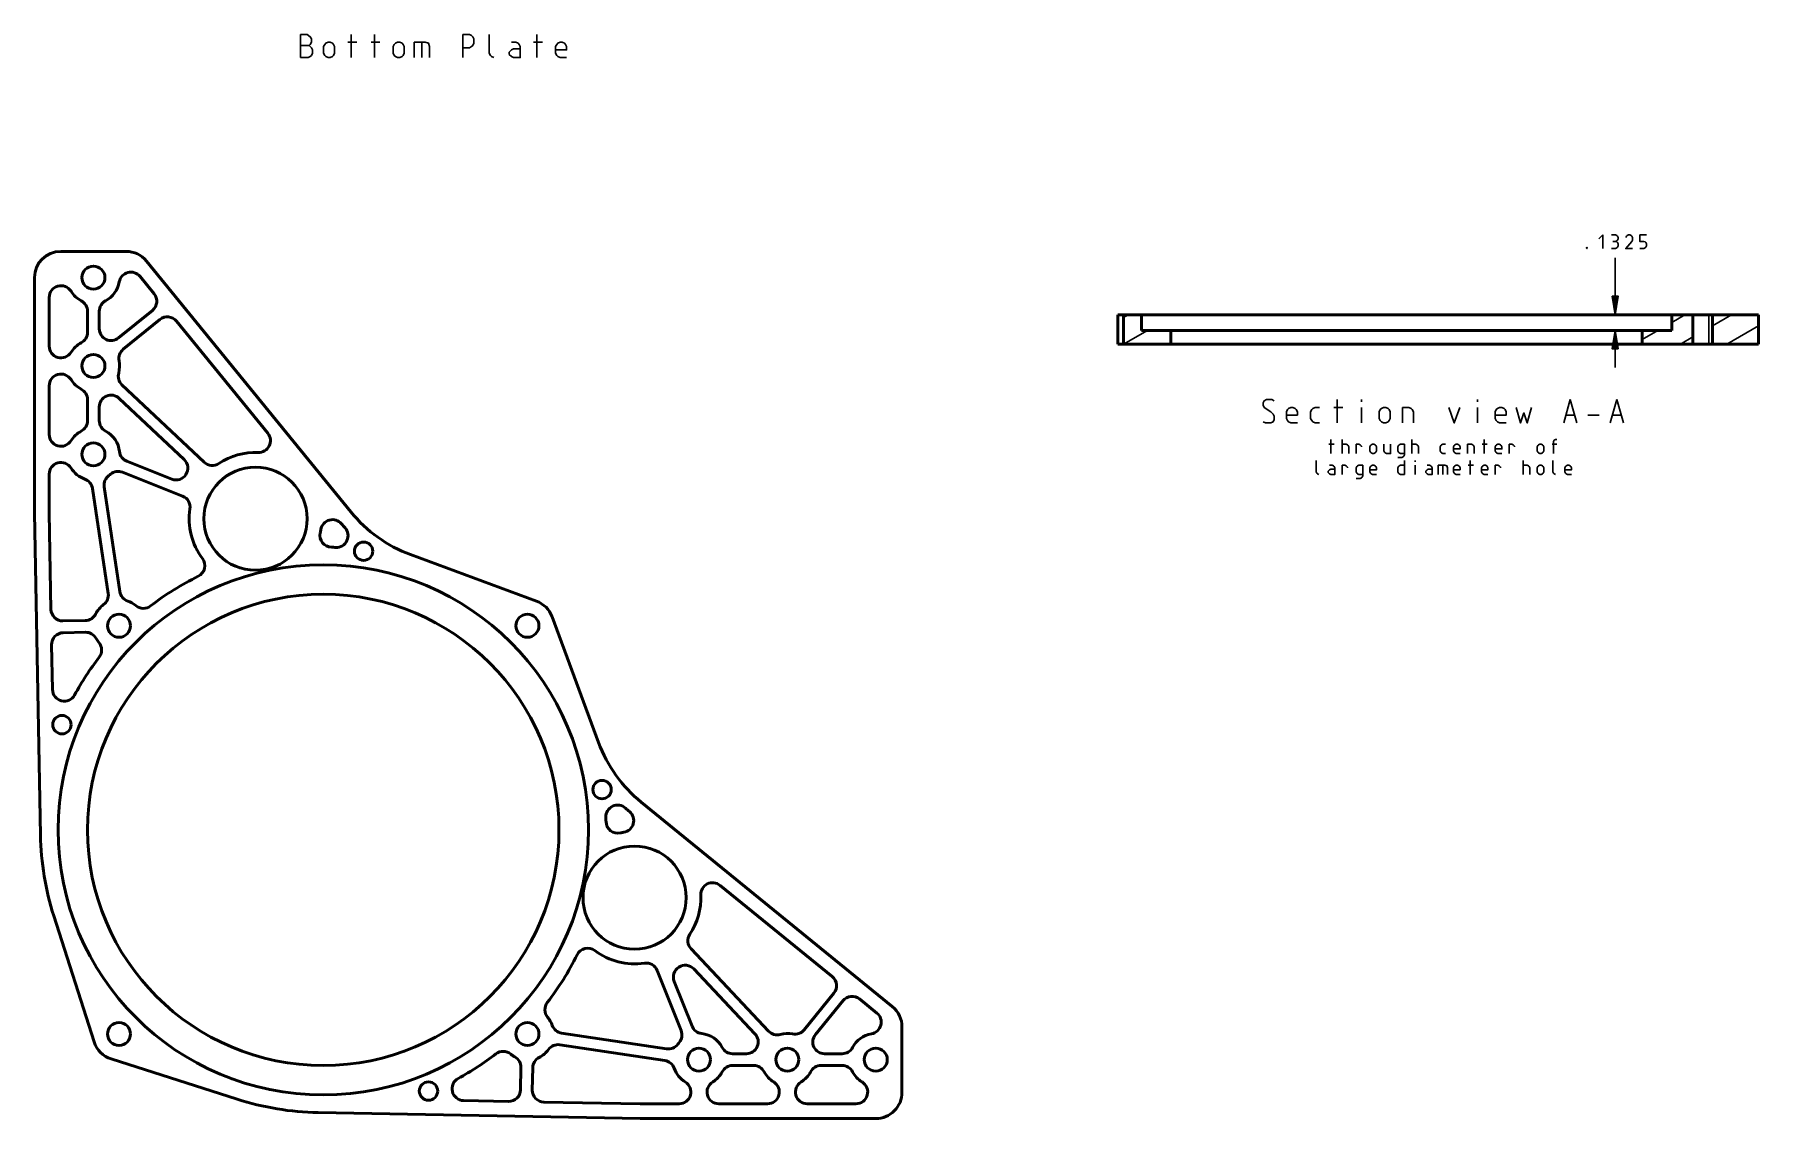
# Model space of a CAD drawing. Extents: x 27 to 399, y 45 to 279.
import ezdxf

# ---------------------------------------------------------------- set-up
doc = ezdxf.new("R2010")
doc.units = 0

msp = doc.modelspace()

# ---------------------------------------------------------------- linework, layer by layer
at = {"color": 7, "lineweight": 50}
for p, q in [((32.878273, 232.092316), (46.975273, 232.092316)), ((53.006641, 222.956635), (49.973465, 226.681091)), ((51.357414, 230.009613), (95.41272, 175.913849)), ((27.226772, 175.640823), (27.226772, 226.440826)), ((30.401772, 222.161743), (30.401772, 211.669891)), ((45.340725, 213.43779), (52.64109, 219.383179)), ((38.656773, 214.642334), (38.656773, 219.189301)), ((41.196774, 219.189301), (41.196774, 215.407288)), ((54.245041, 217.413666), (46.351536, 210.985245)), ((77.500053, 192.881042), (57.818497, 217.048126)), ((260.666199, 212.073334), (260.666199, 218.42334)), ((261.925842, 218.42334), (260.666199, 218.42334)), ((261.925842, 212.073334), (261.925842, 218.42334)), ((261.925842, 218.42334), (265.746216, 218.42334)), ((322.89621, 218.42334), (265.746216, 218.42334)), ((265.746216, 218.42334), (265.746216, 215.057846)), ((363.307373, 218.42334), (322.89621, 218.42334)), ((380.046204, 218.42334), (363.307373, 218.42334)), ((380.046204, 218.42334), (384.608856, 218.42334)), ((380.046204, 218.42334), (380.046204, 215.057846)), ((384.608826, 218.42334), (385.256256, 218.42334)), ((384.608856, 212.073334), (384.608856, 218.42334)), ((385.256256, 218.42334), (388.043976, 218.42334)), ((388.817719, 218.42334), (388.043976, 218.42334)), ((388.817749, 218.42334), (388.817749, 212.073334)), ((388.817749, 218.42334), (398.744934, 218.42334)), ((398.744934, 212.073334), (398.744934, 218.42334)), ((260.666199, 212.073334), (261.925842, 212.073334)), ((261.925842, 212.073334), (272.096222, 212.073334)), ((272.096222, 215.057846), (265.746216, 215.057846)), ((322.89621, 215.057846), (272.096222, 215.057846)), ((272.096222, 215.057846), (272.096222, 212.073334)), ((272.096222, 212.073334), (322.89621, 212.073334)), ((358.81723, 215.057846), (322.89621, 215.057846)), ((322.89621, 212.073334), (358.81723, 212.073334)), ((373.696198, 215.057846), (358.81723, 215.057846)), ((358.81723, 212.073334), (373.696198, 212.073334)), ((373.696198, 215.057846), (373.696198, 212.073334)), ((380.046204, 215.057846), (373.696198, 215.057846)), ((373.696198, 212.073334), (384.608856, 212.073334)), ((385.256256, 212.073334), (384.608856, 212.073334)), ((388.043976, 212.073334), (385.256256, 212.073334)), ((388.043976, 212.073334), (388.817719, 212.073334)), ((388.817749, 212.073334), (398.744934, 212.073334)), ((30.401772, 203.111755), (30.401772, 192.619904)), ((46.074245, 203.340393), (63.797131, 186.631119)), ((38.656773, 195.592346), (38.656773, 200.139297)), ((41.196774, 198.562378), (41.196774, 195.592346)), ((59.478012, 187.212326), (45.479195, 200.410507)), ((47.134747, 186.843292), (56.797646, 183.003723)), ((30.401772, 184.061752), (30.401772, 175.693542)), ((59.150734, 179.335541), (46.196804, 184.482819)), ((43.125038, 158.365707), (39.743183, 180.981216)), ((42.255253, 181.356873), (45.637104, 158.741348)), ((28.507149, 106.253807), (27.226772, 175.640823)), ((30.402203, 175.646683), (30.784634, 154.921722)), ((108.271393, 166.719696), (135.4198, 156.682571)), ((33.371063, 152.429016), (38.179798, 152.517746)), ((148.797974, 126.193115), (138.760849, 153.341522)), ((38.226662, 149.97818), (33.417927, 149.889435)), ((30.92522, 147.303009), (31.103973, 137.615845)), ((212.087891, 69.279137), (157.992126, 113.334442)), ((174.95932, 95.421776), (199.126404, 75.740219)), ((40.070145, 61.655136), (31.388931, 88.824593)), ((185.418671, 63.995968), (168.709396, 81.718857)), ((161.413818, 77.072456), (166.561096, 64.11853)), ((168.92157, 65.056473), (165.082001, 74.719368)), ((169.290604, 77.399734), (182.488785, 63.400917)), ((199.491943, 72.166763), (193.063522, 64.273254)), ((205.034912, 70.92836), (208.759369, 67.895187)), ((195.516068, 63.262447), (201.461456, 70.562813)), ((163.43515, 60.176975), (140.819626, 63.558826)), ((214.170593, 50.799995), (214.170593, 64.896996)), ((140.443985, 61.046761), (163.059494, 57.664906)), ((43.733414, 57.991867), (70.90287, 49.310654)), ((132.056458, 56.148384), (131.967712, 51.339649)), ((134.507294, 51.292786), (134.596024, 56.101521)), ((180.640656, 59.118496), (177.670624, 59.118496)), ((177.670624, 56.578495), (182.217575, 56.578495)), ((196.720612, 56.578495), (201.267578, 56.578495)), ((201.267578, 59.118496), (197.485565, 59.118496)), ((129.381287, 48.846943), (119.694122, 49.025696)), ((157.72496, 48.323925), (137, 48.706356)), ((166.14003, 48.323494), (157.77182, 48.323494)), ((185.190033, 48.323494), (174.698181, 48.323494)), ((204.240021, 48.323494), (193.748169, 48.323494)), ((88.332085, 46.428871), (157.719101, 45.148495)), ((157.719101, 45.148495), (208.519104, 45.148495))]:
    msp.add_line(p, q, dxfattribs=at)
at = {"color": 7, "lineweight": 30}
for p, q in [((367.879974, 222.422363), (367.879974, 230.689148)), ((261.925842, 217.863098), (262.89621, 218.42334)), ((380.046204, 216.777893), (382.89621, 218.42334)), ((388.043976, 218.42334), (388.043976, 212.073334)), ((388.817749, 216.068634), (392.89621, 218.42334)), ((391.897705, 212.073334), (398.744934, 216.026596)), ((261.925842, 212.089584), (267.066986, 215.057846)), ((271.897675, 212.073334), (272.096222, 212.187958)), ((373.696198, 213.111725), (377.066986, 215.057846)), ((381.897675, 212.073334), (384.608856, 213.638626)), ((367.879974, 207.057846), (367.879974, 211.058807))]:
    msp.add_line(p, q, dxfattribs=at)
for points in [[(84.527107, 278.858643), (84.527107, 273.858643)], [(84.527107, 278.858643), (85.955681, 278.858643), (86.669968, 278.382446), (86.908058, 277.90625), (86.908058, 277.191986), (86.669968, 276.71579), (86.43187, 276.477692)], [(95.479492, 278.858643), (95.479492, 273.858643)], [(100.479492, 278.858643), (100.479492, 273.858643)], [(119.527107, 278.858643), (119.527107, 273.858643)], [(119.527107, 278.858643), (120.955681, 278.858643), (121.43187, 278.620544), (121.669968, 278.382446), (121.908066, 277.90625), (121.908066, 276.953888), (121.669968, 276.477692), (121.43187, 276.239594), (120.955681, 276.001495), (119.527107, 276.001495)], [(125.241394, 278.858643), (125.241394, 274.811035), (125.479492, 274.334839), (125.717583, 274.096741), (126.193771, 273.858643)], [(135.479492, 278.858643), (135.479492, 273.858643)], [(84.527107, 276.477692), (86.43187, 276.477692), (86.908058, 276.001495), (87.146156, 275.525299), (87.146156, 274.811035), (86.908058, 274.334839), (86.669968, 274.096741), (86.193771, 273.858643), (84.527107, 273.858643)], [(94.765205, 277.191986), (96.669968, 277.191986)], [(99.765205, 277.191986), (101.669968, 277.191986)], [(109.050919, 277.191986), (109.050919, 273.858643)], [(109.050919, 277.191986), (111.43187, 277.191986), (112.146156, 276.953888), (112.384247, 276.239594), (112.384247, 273.858643)], [(110.717583, 277.191986), (110.717583, 273.858643)], [(130.003296, 277.191986), (130.955688, 277.191986), (131.43187, 276.953888), (131.669968, 276.71579), (131.908066, 276.239594), (131.908066, 273.858643), (130.479492, 273.858643), (130.003296, 274.096741), (129.5271, 274.572937), (129.5271, 275.049133), (130.003296, 275.525299), (130.479492, 275.763397), (131.908066, 275.763397)], [(134.765198, 277.191986), (136.669968, 277.191986)], [(139.5271, 275.525299), (141.908066, 275.525299), (141.908066, 276.239594), (141.669968, 276.71579), (141.43187, 276.953888), (140.955688, 277.191986), (140.479492, 277.191986), (140.003296, 276.953888), (139.765198, 276.71579), (139.5271, 276.239594), (139.5271, 274.811035), (139.765198, 274.334839), (140.003296, 274.096741), (140.479492, 273.858643), (141.908066, 273.858643)], [(365.207123, 235.689148), (364.349976, 234.832001)], [(365.207123, 235.689148), (365.207123, 232.689148)], [(367.094269, 235.689148), (367.951416, 235.689148), (368.237122, 235.54628), (368.379974, 235.403427), (368.522827, 235.117706), (368.522827, 234.832001), (368.379974, 234.54628), (368.237122, 234.403427), (367.951416, 234.260574), (367.379974, 234.260574)], [(367.951416, 234.260574), (368.237122, 234.117722), (368.379974, 233.974854), (368.522827, 233.689148), (368.522827, 233.260574), (368.379974, 232.974854), (368.237122, 232.832001), (367.951416, 232.689148), (367.094269, 232.689148)], [(370.695679, 235.689148), (370.409973, 235.54628), (370.26712, 235.403427), (370.124268, 235.117706)], [(370.695679, 235.689148), (370.981415, 235.689148), (371.26712, 235.54628), (371.409973, 235.403427), (371.552826, 235.117706), (371.552826, 234.54628), (371.409973, 234.260574), (370.124268, 232.689148), (371.552826, 232.689148)], [(373.154266, 235.689148), (373.154266, 234.260574), (374.011414, 234.260574), (374.297119, 234.117722), (374.439972, 233.974854), (374.582825, 233.689148), (374.582825, 233.260574), (374.439972, 232.974854), (374.297119, 232.832001), (374.011414, 232.689148), (373.154266, 232.689148)], [(373.154266, 235.689148), (374.582825, 235.689148)], [(294.377411, 199.889389), (293.901215, 200.127487), (292.710724, 200.127487), (292.234528, 199.889389), (291.99646, 199.413208), (291.99646, 198.937012), (292.234528, 198.460815), (293.663116, 197.508438), (294.139313, 197.032242), (294.377411, 196.556061), (294.377411, 195.841766), (294.139313, 195.365585), (293.663116, 195.127487), (292.472626, 195.127487), (291.99646, 195.365585)], [(296.99646, 196.794159), (299.377411, 196.794159), (299.377411, 197.508438), (299.139313, 197.984634), (298.901215, 198.222733), (298.425018, 198.460815), (297.948822, 198.460815), (297.472626, 198.222733), (297.234528, 197.984634), (296.99646, 197.508438), (296.99646, 196.079865), (297.234528, 195.603683), (297.472626, 195.365585), (297.948822, 195.127487), (299.377411, 195.127487)], [(304.139313, 198.460815), (303.18692, 198.460815), (302.710724, 198.222733), (302.472626, 197.984634), (302.234528, 197.508438), (302.234528, 196.079865), (302.472626, 195.603683), (302.710724, 195.365585), (303.18692, 195.127487), (304.139313, 195.127487)], [(307.234528, 198.460815), (309.139313, 198.460815)], [(307.948822, 200.127487), (307.948822, 195.127487)], [(313.18692, 200.127487), (313.18692, 199.651291)], [(313.18692, 198.460815), (313.18692, 195.127487)], [(321.99646, 198.460815), (321.99646, 195.127487)], [(321.99646, 198.460815), (323.425018, 198.460815), (323.901215, 198.222733), (324.139313, 197.984634), (324.377411, 197.508438), (324.377411, 195.127487)], [(331.99646, 198.460815), (333.18692, 195.127487), (334.377411, 198.460815)], [(338.18692, 200.127487), (338.18692, 199.651291)], [(338.18692, 198.460815), (338.18692, 195.127487)], [(341.99646, 196.794159), (344.377411, 196.794159), (344.377411, 197.508438), (344.139313, 197.984634), (343.901215, 198.222733), (343.425018, 198.460815), (342.948822, 198.460815), (342.472626, 198.222733), (342.234528, 197.984634), (341.99646, 197.508438), (341.99646, 196.079865), (342.234528, 195.603683), (342.472626, 195.365585), (342.948822, 195.127487), (344.377411, 195.127487)], [(346.520264, 198.460815), (347.472626, 195.127487), (348.18692, 197.27034), (348.901215, 195.127487), (349.853577, 198.460815)], [(358.18692, 200.127487), (356.758362, 195.127487)], [(358.18692, 200.127487), (359.615479, 195.127487)], [(368.18692, 200.127487), (366.758362, 195.127487)], [(368.18692, 200.127487), (369.615479, 195.127487)], [(357.234558, 196.794159), (359.139313, 196.794159)], [(361.99646, 196.794159), (364.37738, 196.794159)], [(367.234558, 196.794159), (369.139313, 196.794159)], [(306.163116, 190.508438), (307.305969, 190.508438)], [(306.591675, 191.508438), (306.591675, 188.508438)], [(309.020264, 191.508438), (309.020264, 188.508438)], [(309.020264, 190.508438), (309.877411, 190.508438), (310.163116, 190.365585), (310.305969, 190.222717), (310.448822, 189.937012), (310.448822, 188.508438)], [(312.020264, 190.508438), (312.020264, 188.508438)], [(312.020264, 190.508438), (312.591675, 190.508438), (312.877411, 190.365585), (313.163116, 190.079865), (313.163116, 189.937012)], [(318.020264, 190.508438), (318.020264, 189.079865), (318.163116, 188.794159), (318.305969, 188.651291), (318.591675, 188.508438), (319.448822, 188.508438), (319.448822, 190.508438)], [(322.448822, 190.508438), (322.448822, 188.222717), (322.305969, 187.937012), (322.163116, 187.794159), (321.877411, 187.651291), (321.020264, 187.651291)], [(322.448822, 190.508438), (321.591675, 190.508438), (321.305969, 190.365585), (321.163116, 190.222717), (321.020264, 189.937012), (321.020264, 189.079865), (321.163116, 188.794159), (321.305969, 188.651291), (321.591675, 188.508438), (322.448822, 188.508438)], [(324.020264, 191.508438), (324.020264, 188.508438)], [(324.020264, 190.508438), (324.877411, 190.508438), (325.163116, 190.365585), (325.305969, 190.222717), (325.448822, 189.937012), (325.448822, 188.508438)], [(331.305969, 190.508438), (330.734558, 190.508438), (330.448822, 190.365585), (330.305969, 190.222717), (330.163116, 189.937012), (330.163116, 189.079865), (330.305969, 188.794159), (330.448822, 188.651291), (330.734558, 188.508438), (331.305969, 188.508438)], [(333.020264, 189.508438), (334.448822, 189.508438), (334.448822, 189.937012), (334.305969, 190.222717), (334.163116, 190.365585), (333.877411, 190.508438), (333.591675, 190.508438), (333.305969, 190.365585), (333.163116, 190.222717), (333.020264, 189.937012), (333.020264, 189.079865), (333.163116, 188.794159), (333.305969, 188.651291), (333.591675, 188.508438), (334.448822, 188.508438)], [(336.020264, 190.508438), (336.020264, 188.508438)], [(336.020264, 190.508438), (336.877411, 190.508438), (337.163116, 190.365585), (337.305969, 190.222717), (337.448822, 189.937012), (337.448822, 188.508438)], [(339.163116, 190.508438), (340.305969, 190.508438)], [(339.591675, 191.508438), (339.591675, 188.508438)], [(342.020264, 189.508438), (343.448822, 189.508438), (343.448822, 189.937012), (343.305969, 190.222717), (343.163116, 190.365585), (342.877411, 190.508438), (342.591675, 190.508438), (342.305969, 190.365585), (342.163116, 190.222717), (342.020264, 189.937012), (342.020264, 189.079865), (342.163116, 188.794159), (342.305969, 188.651291), (342.591675, 188.508438), (343.448822, 188.508438)], [(345.020264, 190.508438), (345.020264, 188.508438)], [(345.020264, 190.508438), (345.591675, 190.508438), (345.877411, 190.365585), (346.163116, 190.079865), (346.163116, 189.937012)], [(354.305969, 190.508438), (355.305969, 190.508438)], [(355.305969, 191.508438), (355.020264, 191.508438), (354.734558, 191.365585), (354.591675, 191.079865), (354.591675, 188.508438)], [(303.448822, 187.008438), (303.448822, 184.579865), (303.591675, 184.294159), (303.734528, 184.151291), (304.020264, 184.008438)], [(306.305969, 186.008438), (306.877411, 186.008438), (307.163116, 185.865585), (307.305969, 185.722717), (307.448822, 185.437012), (307.448822, 184.008438), (306.591675, 184.008438), (306.305969, 184.151291), (306.020264, 184.437012), (306.020264, 184.722717), (306.305969, 185.008438), (306.591675, 185.151291), (307.448822, 185.151291)], [(309.020264, 186.008438), (309.020264, 184.008438)], [(309.020264, 186.008438), (309.591675, 186.008438), (309.877411, 185.865585), (310.163116, 185.579865), (310.163116, 185.437012)], [(313.448822, 186.008438), (313.448822, 183.722717), (313.305969, 183.437012), (313.163116, 183.294159), (312.877411, 183.151291), (312.020264, 183.151291)], [(313.448822, 186.008438), (312.591675, 186.008438), (312.305969, 185.865585), (312.163116, 185.722717), (312.020264, 185.437012), (312.020264, 184.579865), (312.163116, 184.294159), (312.305969, 184.151291), (312.591675, 184.008438), (313.448822, 184.008438)], [(315.020264, 185.008438), (316.448822, 185.008438), (316.448822, 185.437012), (316.305969, 185.722717), (316.163116, 185.865585), (315.877411, 186.008438), (315.591675, 186.008438), (315.305969, 185.865585), (315.163116, 185.722717), (315.020264, 185.437012), (315.020264, 184.579865), (315.163116, 184.294159), (315.305969, 184.151291), (315.591675, 184.008438), (316.448822, 184.008438)], [(322.448822, 187.008438), (322.448822, 184.008438), (322.448822, 186.008438), (321.591675, 186.008438), (321.305969, 185.865585), (321.163116, 185.722717), (321.020264, 185.437012), (321.020264, 184.579865), (321.163116, 184.294159), (321.305969, 184.151291), (321.591675, 184.008438), (322.448822, 184.008438)], [(324.734558, 187.008438), (324.734558, 186.722717)], [(324.734558, 186.008438), (324.734558, 184.008438)], [(327.305969, 186.008438), (327.877411, 186.008438), (328.163116, 185.865585), (328.305969, 185.722717), (328.448822, 185.437012), (328.448822, 184.008438), (327.591675, 184.008438), (327.305969, 184.151291), (327.020264, 184.437012), (327.020264, 184.722717), (327.305969, 185.008438), (327.591675, 185.151291), (328.448822, 185.151291)], [(329.734558, 186.008438), (329.734558, 184.008438)], [(329.734558, 186.008438), (331.163116, 186.008438), (331.591675, 185.865585), (331.734558, 185.437012), (331.734558, 184.008438)], [(330.734558, 186.008438), (330.734558, 184.008438)], [(333.020264, 185.008438), (334.448822, 185.008438), (334.448822, 185.437012), (334.305969, 185.722717), (334.163116, 185.865585), (333.877411, 186.008438), (333.591675, 186.008438), (333.305969, 185.865585), (333.163116, 185.722717), (333.020264, 185.437012), (333.020264, 184.579865), (333.163116, 184.294159), (333.305969, 184.151291), (333.591675, 184.008438), (334.448822, 184.008438)], [(336.163116, 186.008438), (337.305969, 186.008438)], [(336.591675, 187.008438), (336.591675, 184.008438)], [(339.020264, 185.008438), (340.448822, 185.008438), (340.448822, 185.437012), (340.305969, 185.722717), (340.163116, 185.865585), (339.877411, 186.008438), (339.591675, 186.008438), (339.305969, 185.865585), (339.163116, 185.722717), (339.020264, 185.437012), (339.020264, 184.579865), (339.163116, 184.294159), (339.305969, 184.151291), (339.591675, 184.008438), (340.448822, 184.008438)], [(342.020264, 186.008438), (342.020264, 184.008438)], [(342.020264, 186.008438), (342.591675, 186.008438), (342.877411, 185.865585), (343.163116, 185.579865), (343.163116, 185.437012)], [(348.020264, 187.008438), (348.020264, 184.008438)], [(348.020264, 186.008438), (348.877411, 186.008438), (349.163116, 185.865585), (349.305969, 185.722717), (349.448822, 185.437012), (349.448822, 184.008438)], [(354.448822, 187.008438), (354.448822, 184.579865), (354.591675, 184.294159), (354.734558, 184.151291), (355.020264, 184.008438)], [(357.020264, 185.008438), (358.448822, 185.008438), (358.448822, 185.437012), (358.305969, 185.722717), (358.163116, 185.865585), (357.877411, 186.008438), (357.591675, 186.008438), (357.305969, 185.865585), (357.163116, 185.722717), (357.020264, 185.437012), (357.020264, 184.579865), (357.163116, 184.294159), (357.305969, 184.151291), (357.591675, 184.008438), (358.448822, 184.008438)]]:
    msp.add_lwpolyline(points, dxfattribs=at)
for points in [[(90.479492, 277.191986), (90.003296, 276.953888), (89.765205, 276.71579), (89.527107, 276.239594), (89.527107, 274.811035), (89.765205, 274.334839), (90.003296, 274.096741), (90.479492, 273.858643), (90.955681, 273.858643), (91.43187, 274.096741), (91.669968, 274.334839), (91.908058, 274.811035), (91.908058, 276.239594), (91.669968, 276.71579), (91.43187, 276.953888), (90.955681, 277.191986)], [(105.479492, 277.191986), (105.003296, 276.953888), (104.765205, 276.71579), (104.527107, 276.239594), (104.527107, 274.811035), (104.765205, 274.334839), (105.003296, 274.096741), (105.479492, 273.858643), (105.955681, 273.858643), (106.43187, 274.096741), (106.669968, 274.334839), (106.908058, 274.811035), (106.908058, 276.239594), (106.669968, 276.71579), (106.43187, 276.953888), (105.955681, 277.191986)], [(361.748566, 232.974854), (361.605713, 232.832001), (361.748566, 232.689148), (361.891418, 232.832001)], [(367.239441, 222.422363), (367.879974, 218.42334), (368.520538, 222.422363)], [(368.520538, 211.058807), (367.879974, 215.057846), (367.239441, 211.058807)], [(317.948822, 198.460815), (317.472626, 198.222733), (317.234528, 197.984634), (316.99646, 197.508438), (316.99646, 196.079865), (317.234528, 195.603683), (317.472626, 195.365585), (317.948822, 195.127487), (318.425018, 195.127487), (318.901215, 195.365585), (319.139313, 195.603683), (319.377411, 196.079865), (319.377411, 197.508438), (319.139313, 197.984634), (318.901215, 198.222733), (318.425018, 198.460815)], [(315.591675, 190.508438), (315.305969, 190.365585), (315.163116, 190.222717), (315.020264, 189.937012), (315.020264, 189.079865), (315.163116, 188.794159), (315.305969, 188.651291), (315.591675, 188.508438), (315.877411, 188.508438), (316.163116, 188.651291), (316.305969, 188.794159), (316.448822, 189.079865), (316.448822, 189.937012), (316.305969, 190.222717), (316.163116, 190.365585), (315.877411, 190.508438)], [(351.591675, 190.508438), (351.305969, 190.365585), (351.163116, 190.222717), (351.020264, 189.937012), (351.020264, 189.079865), (351.163116, 188.794159), (351.305969, 188.651291), (351.591675, 188.508438), (351.877411, 188.508438), (352.163116, 188.651291), (352.305969, 188.794159), (352.448822, 189.079865), (352.448822, 189.937012), (352.305969, 190.222717), (352.163116, 190.365585), (351.877411, 190.508438)], [(351.591675, 186.008438), (351.305969, 185.865585), (351.163116, 185.722717), (351.020264, 185.437012), (351.020264, 184.579865), (351.163116, 184.294159), (351.305969, 184.151291), (351.591675, 184.008438), (351.877411, 184.008438), (352.163116, 184.151291), (352.305969, 184.294159), (352.448822, 184.579865), (352.448822, 185.437012), (352.305969, 185.722717), (352.163116, 185.865585), (351.877411, 186.008438)]]:
    msp.add_lwpolyline(points, close=True, dxfattribs=at)
at = {"color": 7, "lineweight": 50}
for centre, radius in [((39.926773, 226.440826), 2.4765), ((39.926773, 207.390823), 2.4765), ((39.926773, 188.34082), 2.4765), ((74.851776, 174.463272), 11.1125), ((98.148064, 167.459106), 1.9812), ((89.456772, 107.378494), 57.15), ((89.456772, 107.378494), 50.8), ((45.453518, 151.381744), 2.4765), ((133.460022, 151.381744), 2.4765), ((33.147316, 130.060287), 1.9812), ((149.537384, 116.069786), 1.9812), ((156.54155, 92.773499), 11.1125), ((45.453518, 63.37524), 2.4765), ((133.460022, 63.37524), 2.4765), ((170.419098, 57.848495), 2.4765), ((189.469101, 57.848495), 2.4765), ((208.519104, 57.848495), 2.4765), ((112.138565, 51.069038), 1.9812)]:
    msp.add_circle(centre, radius, dxfattribs=at)
for centre, radius, start, end in [((32.878273, 226.440826), 5.6515, 90.000003, 179.999995), ((46.975273, 226.440826), 5.6515, 39.159192, 90.000003), ((48.003963, 225.077118), 2.54, 39.159192, 170.416976), ((32.941772, 222.161743), 2.54, 31.491994, 180.000005), ((39.926773, 226.440826), 5.6515, 211.491989, 242.28225), ((39.926773, 226.440826), 5.6515, 297.717745, 350.416976), ((51.03714, 221.352676), 2.54, 309.159193, 39.159192), ((36.116772, 219.189301), 2.54, 360, 62.282255), ((43.736771, 219.189301), 2.54, 117.71775, 180.000005), ((55.848995, 215.444168), 2.54, 39.159192, 129.159191), ((39.926773, 207.390823), 5.6515, 117.71775, 148.508011), ((36.116772, 214.642334), 2.54, 297.717745, 360), ((43.736771, 215.407288), 2.54, 180.000005, 309.159193), ((32.941772, 211.669891), 2.54, 180.000005, 328.508006), ((39.926773, 207.390823), 5.6515, 344.403943, 11.441447), ((47.95549, 209.015747), 2.54, 129.159191, 191.44145), ((32.941772, 203.111755), 2.54, 31.491994, 180.000005), ((39.926773, 207.390823), 5.6515, 211.491989, 242.28225), ((47.816669, 205.188507), 2.54, 164.403937, 226.686196), ((36.116772, 200.139297), 2.54, 360, 62.282255), ((43.736771, 198.562378), 2.54, 46.686194, 180.000005), ((39.926773, 188.34082), 5.6515, 117.71775, 148.508011), ((36.116772, 195.592346), 2.54, 297.717745, 360), ((43.736771, 195.592346), 2.54, 180.000005, 242.28225), ((39.926773, 188.34082), 5.6515, 6.047209, 62.282255), ((32.941772, 192.619904), 2.54, 180.000005, 328.508006), ((75.530548, 191.277069), 2.54, 267.688211, 39.159192), ((32.941772, 184.061752), 2.54, 31.491994, 180.000005), ((48.072689, 189.203781), 2.54, 186.047212, 248.32946), ((57.735588, 185.364197), 2.54, 248.32946, 46.686194), ((65.539551, 188.479248), 2.54, 226.686196, 303.600089), ((74.851776, 174.463272), 14.2875, 87.688209, 123.600087), ((39.926773, 188.34082), 5.6515, 211.491989, 250.787065), ((37.231113, 180.60556), 2.54, 8.504814, 70.78707), ((44.767323, 181.732513), 2.54, 126.222565, 188.50481), ((39.926769, 188.34082), 5.651502, 306.222564, 310.611711), ((45.258862, 182.122345), 2.54, 68.329465, 130.611713), ((58.212791, 176.975067), 2.54, 351.415566, 68.329465), ((32.941772, 175.693542), 2.54, 180.000005, 181.057144), ((74.851776, 174.463272), 14.2875, 171.415564, 216.956386), ((118.674561, 194.85817), 30, 219.159191, 249.709998), ((91.287231, 170.852112), 2.54, 167.607979, 268.348157), ((74.851776, 174.463272), 14.2875, 347.607984, 350.6653), ((91.456436, 171.733826), 2.54, 40.351019, 170.665295), ((92.26326, 170.816437), 2.54, 267.466892, 42.311031), ((118.674561, 194.85817), 33.175, 220.351018, 222.311036), ((89.456772, 107.378494), 60.96, 87.46689, 88.348155), ((61.405029, 164.346466), 2.54, 296.21621, 36.956388), ((89.456772, 107.378494), 60.96, 116.216215, 127.618984), ((40.612968, 157.990051), 2.54, 306.22256, 8.504814), ((48.149174, 159.117004), 2.54, 188.50481, 250.787065), ((45.453518, 151.381744), 5.6515, 50.209889, 70.787063), ((133.460022, 151.381744), 5.6515, 20.290001, 69.709997), ((33.324203, 154.968582), 2.54, 181.057144, 271.05714), ((38.132935, 155.057312), 2.54, 271.05714, 333.339393), ((45.453518, 151.381744), 5.6515, 126.222565, 153.3394), ((50.695889, 157.676056), 2.54, 230.20989, 307.618979), ((33.464787, 147.349884), 2.54, 91.057138, 181.057144), ((38.273521, 147.438614), 2.54, 28.77489, 91.057138), ((45.453518, 151.381744), 5.6515, 208.774885, 219.790109), ((39.159218, 146.139374), 2.54, 322.381019, 39.790111), ((89.456772, 107.378494), 60.96, 142.381017, 151.51578), ((33.643543, 137.662704), 2.54, 181.057144, 331.51578), ((176.936447, 136.596283), 30, 200.290001, 230.840809), ((152.894714, 110.184982), 2.54, 47.688972, 182.533107), ((176.936447, 136.596283), 33.175, 227.688977, 229.648982), ((89.456772, 107.378494), 60.96, 1.651842, 2.533106), ((152.930389, 109.208954), 2.54, 181.651835, 282.392017), ((153.812103, 109.378159), 2.54, 279.334701, 49.648983), ((89.456772, 107.378494), 60.96, 181.057144, 197.719773), ((156.54155, 92.773499), 14.2875, 99.334699, 102.392015), ((156.54155, 92.773499), 14.2875, 326.399912, 2.311792), ((173.355347, 93.452271), 2.54, 50.840807, 182.311795), ((146.424744, 79.326752), 2.54, 53.043611, 153.783786), ((170.557526, 83.461273), 2.54, 146.399914, 223.313804), ((89.456772, 107.378494), 60.96, 322.381019, 333.783787), ((156.54155, 92.773499), 14.2875, 233.043613, 278.584432), ((159.053345, 76.134514), 2.54, 21.670539, 98.584437), ((167.442474, 75.65731), 2.54, 43.313805, 201.670532), ((197.522446, 73.770721), 2.54, 320.840808, 50.840807), ((203.430954, 68.958862), 2.54, 50.840807, 140.840809), ((139.754333, 68.617615), 2.54, 142.381017, 219.790109), ((133.460022, 63.37524), 5.6515, 19.212933, 39.790111), ((207.155396, 65.92569), 2.54, 279.583026, 50.840807), ((208.519104, 64.896996), 5.6515, 0, 50.840807), ((141.195282, 66.070892), 2.54, 199.212935, 261.495189), ((164.200623, 63.180584), 2.54, 319.388286, 21.670539), ((171.282059, 65.994415), 2.54, 201.670532, 263.952794), ((170.419098, 57.848495), 5.6515, 27.717748, 83.952792), ((180.640656, 61.658493), 2.54, 269.999997, 43.313805), ((187.266785, 65.738388), 2.54, 223.313804, 285.596058), ((189.469101, 57.848495), 5.6515, 78.558555, 105.596056), ((191.094025, 65.877213), 2.54, 258.55855, 320.840808), ((197.485565, 61.658493), 2.54, 140.840809, 269.999997), ((208.519104, 57.848495), 5.6515, 99.583024, 152.28225), ((45.453518, 63.37524), 5.6515, 197.719773, 252.280219), ((128.217651, 57.08094), 2.54, 50.209889, 127.618984), ((133.460022, 63.37524), 5.6515, 296.66061, 323.777441), ((140.068329, 58.534691), 2.54, 81.495188, 143.777435), ((163.810791, 62.689045), 2.54, 261.495189, 323.777441), ((170.419098, 57.848495), 5.6515, 139.388288, 143.777435), ((177.670624, 61.658493), 2.54, 207.71775, 269.999997), ((201.267578, 61.658493), 2.54, 269.999997, 332.282252), ((89.456772, 107.378494), 60.96, 298.484222, 307.618979), ((133.460022, 63.37524), 5.6515, 230.20989, 241.225114), ((129.516891, 56.195244), 2.54, 358.94286, 61.225112), ((137.13559, 56.054657), 2.54, 116.660601, 178.942856), ((162.683838, 55.152836), 2.54, 19.212933, 81.495188), ((170.419098, 57.848495), 5.6515, 199.212935, 238.50801), ((177.670624, 54.038494), 2.54, 90.000003, 152.28225), ((182.217575, 54.038494), 2.54, 27.717748, 90.000003), ((196.720612, 54.038494), 2.54, 90.000003, 152.28225), ((201.267578, 54.038494), 2.54, 27.717748, 90.000003), ((119.740982, 51.565266), 2.54, 118.48422, 268.942862), ((166.14003, 50.863495), 2.54, 269.999997, 58.508008), ((174.698181, 50.863495), 2.54, 121.49199, 269.999997), ((170.419098, 57.848495), 5.6515, 301.491992, 332.282252), ((189.469101, 57.848495), 5.6515, 207.71775, 238.50801), ((185.190033, 50.863495), 2.54, 269.999997, 58.508008), ((193.748169, 50.863495), 2.54, 121.49199, 269.999997), ((189.469101, 57.848495), 5.6515, 301.491992, 332.282252), ((208.519104, 57.848495), 5.6515, 207.71775, 238.50801), ((204.240021, 50.863495), 2.54, 269.999997, 58.508008), ((89.456772, 107.378494), 60.96, 252.280219, 268.942862), ((129.428162, 51.386509), 2.54, 268.942862, 358.94286), ((137.04686, 51.245926), 2.54, 178.942856, 268.942862), ((157.77182, 50.863495), 2.54, 268.942862, 269.999997), ((208.519104, 50.799995), 5.6515, 269.999997, 0)]:
    msp.add_arc(centre, radius, start, end, dxfattribs=at)
at = {"color": 7, "lineweight": 30}
for points in [[(367.239441, 222.422363), (367.879974, 218.42334), (367.239441, 222.422363), (368.520538, 222.422363)], [(368.520538, 211.058807), (367.879974, 215.057846), (368.520538, 211.058807), (367.239441, 211.058807)]]:
    msp.add_solid(points, dxfattribs=at)

doc.saveas('drawing.dxf')
